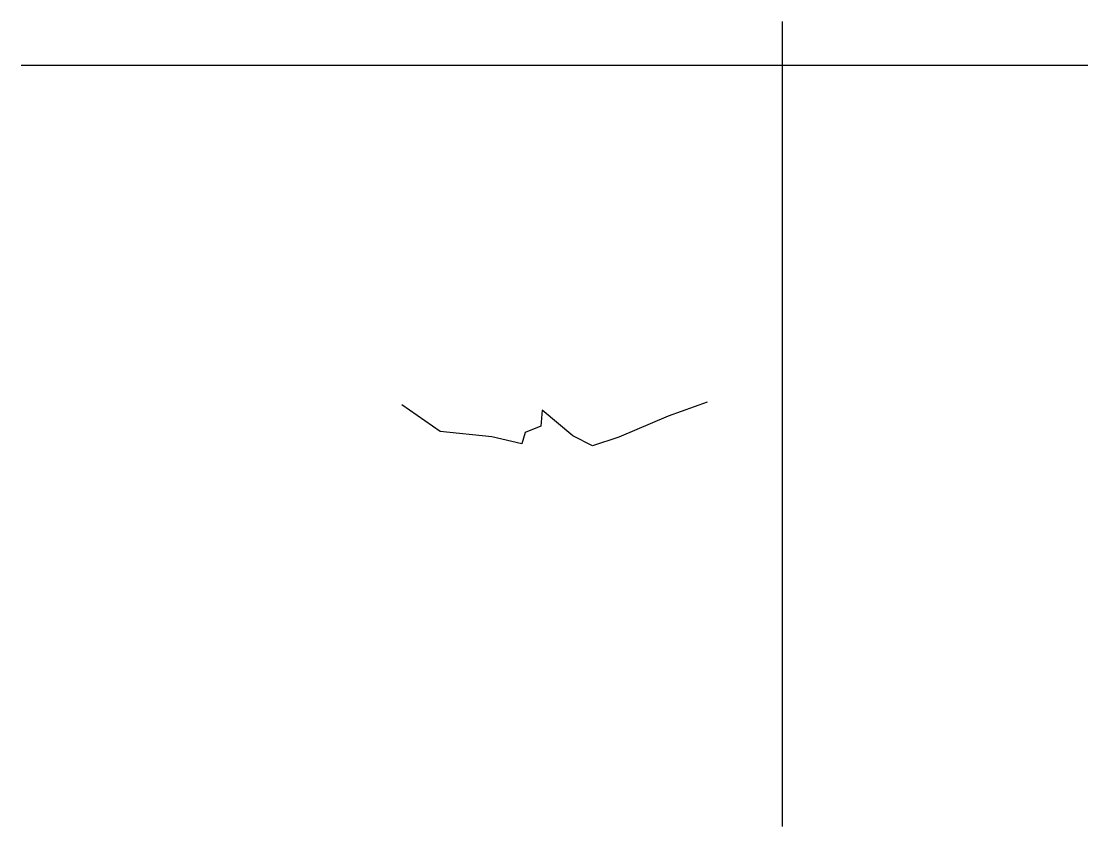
# Model space of a CAD drawing. Extents: x 0 to 140, y 0 to 106.
import ezdxf

# ---------------------------------------------------------------- set-up
doc = ezdxf.new("R2010")
doc.units = 0
doc.layers.add('CentreLine', color=5, linetype='CONTINUOUS')
doc.layers.add('Grid', color=7, linetype='CONTINUOUS')

msp = doc.modelspace()

# ---------------------------------------------------------------- linework, layer by layer
at = {"layer": 'CentreLine'}
for p, q in [((55.01, 51.9, 28.81), (50, 55.4, 31.16)), ((68.43, 54.68, 11.17), (68.25, 52.6, 12.93)), ((72.45, 51.31, 9.15), (68.43, 54.68, 8.96)), ((68.43, 54.68, 8.96), (68.43, 54.68, 11.17)), ((90.1, 55.74), (85, 53.89, 3.01)), ((85, 53.89, 3.01), (78.5, 51.12, 7.6)), ((61.8, 51.18, 24.77), (55.01, 51.9, 24.41)), ((55.01, 51.9, 24.41), (55.01, 51.9, 28.81)), ((68.25, 52.6, 19), (66.21, 51.77, 20.12)), ((68.25, 52.6, 12.93), (68.25, 52.6, 19)), ((65.78, 50.26, 19.1), (61.8, 51.18, 19.82)), ((61.8, 51.18, 19.82), (61.8, 51.18, 24.77)), ((66.21, 51.77, 20.12), (65.78, 50.26, 19.1)), ((75.03, 50, 8.37), (72.45, 51.31, 9.15)), ((78.5, 51.12, 7.6), (75.03, 50, 8.37))]:
    msp.add_line(p, q, dxfattribs=at)
at = {"layer": 'Grid'}
for p, q in [((100, 0), (100, 105.74)), ((0, 100), (140.1, 100))]:
    msp.add_line(p, q, dxfattribs=at)

doc.saveas('drawing.dxf')
